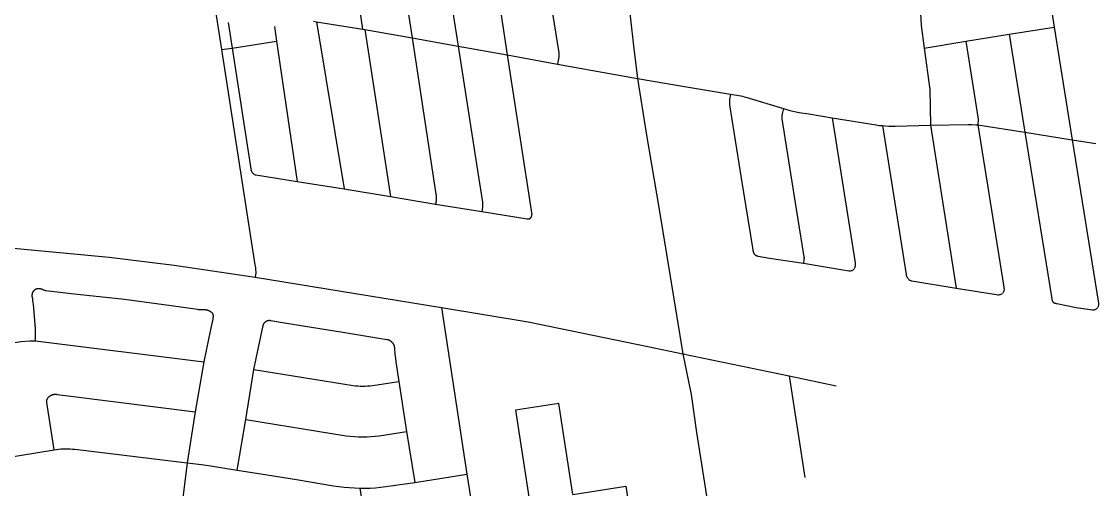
# Model space of a CAD drawing. Header units: inches. Extents: x 326453 to 344102, y 4677180 to 4689621.
# Drawn here: x 342122 to 344102, y 4685974 to 4686833 of the extents above; entities that cross this region are included whole.
import ezdxf

# ---------------------------------------------------------------- set-up
doc = ezdxf.new("R2010")
doc.units = ezdxf.units.IN
doc.header["$MEASUREMENT"] = 0
doc.layers.add('Street_Centreline', color=7, linetype='Continuous')

msp = doc.modelspace()

# ---------------------------------------------------------------- linework, layer by layer
at = {"layer": 'Street_Centreline'}
for p, q in [((342693.2283, 4687185.8276), (342748.8224, 4686819.2809)), ((342985.6097, 4686965.8835), (343014.8919, 4686772.0536)), ((342816.576, 4686951.2875), (342839.7299, 4686803.7663)), ((342898.2808, 4686958.2973), (342924.5429, 4686788.173)), ((342476.4173, 4686863.9018), (342489.2378, 4686781.7515)), ((342501.4307, 4686831.7292), (342508.7184, 4686784.7916)), ((342586.6276, 4686824.2063), (342590.7684, 4686797.5257)), ((342658.4469, 4686833.842), (342663.9719, 4686832.9515)), ((342663.9719, 4686832.9515), (342752.8808, 4686818.6271)), ((342663.9719, 4686832.9515), (342714.8957, 4686525.7987)), ((343937.6023, 4686810.0305), (344020.0235, 4686823.2433)), ((344020.0235, 4686823.2433), (344053.1953, 4686616.3188)), ((342752.8808, 4686818.6271), (342800.2191, 4686511.6579)), ((342752.8808, 4686818.6271), (342839.7299, 4686803.7663)), ((342839.7299, 4686803.7663), (342924.5429, 4686788.173)), ((343857.7255, 4686797.2256), (343937.6023, 4686810.0305)), ((343937.6023, 4686810.0305), (343966.4221, 4686630.2533)), ((342489.2378, 4686781.7515), (342508.7184, 4686784.7916)), ((342508.7184, 4686784.7916), (342590.7684, 4686797.5257)), ((342590.7684, 4686797.5257), (342628.3016, 4686539.74)), ((342924.5429, 4686788.173), (343014.8919, 4686772.0536)), ((343781.2981, 4686784.7399), (343857.7255, 4686797.2256)), ((343014.8919, 4686772.0536), (343107.1562, 4686755.3605)), ((343014.8919, 4686772.0536), (343059.86, 4686478.1521)), ((343107.1562, 4686755.3605), (343254.133, 4686728.7684)), ((343793.0408, 4686642.9843), (343839.8356, 4686343.7279)), ((343879.7486, 4686643.5201), (343966.4221, 4686630.2533)), ((343966.4221, 4686630.2533), (344053.1953, 4686616.3188)), ((344053.1953, 4686616.3188), (344096.6186, 4686609.3046)), ((342628.3016, 4686539.74), (342714.8957, 4686525.7987)), ((342714.8957, 4686525.7987), (342800.2191, 4686511.6579)), ((342800.2191, 4686511.6579), (342882.9334, 4686497.9495)), ((342882.9334, 4686497.9495), (342967.7293, 4686484.665)), ((342551.3725, 4686363.4479), (342893.693, 4686307.9765)), ((342893.693, 4686307.9765), (342940.5828, 4686001.8492)), ((342147.3324, 4686246.8684), (342456.972, 4686208.286)), ((342456.972, 4686208.286), (342441.2408, 4686116.458)), ((343337.4702, 4686222.9485), (343533.0846, 4686182.0983)), ((342533.8227, 4686101.9038), (342549.1058, 4686193.951)), ((342815.2224, 4686172.1964), (342829.6164, 4686080.288)), ((343533.0846, 4686182.0983), (343619.6034, 4686164.0305)), ((343533.0846, 4686182.0983), (343561.7881, 4685995.7566)), ((342441.2408, 4686116.458), (342426.2812, 4686022.3604)), ((342518.4617, 4686009.2807), (342533.8227, 4686101.9038)), ((342829.6164, 4686080.288), (342844.5333, 4685986.6905)), ((342088.1858, 4686031.3175), (342181.6008, 4686046.5748)), ((342426.2812, 4686022.3604), (342414.8111, 4685928.6806)), ((342844.5333, 4685986.6905), (342940.5828, 4686001.8492)), ((342940.5828, 4686001.8492), (342996.7445, 4685643.5078)), ((342743.8794, 4685976.118), (342758.391, 4685878.9908))]:
    msp.add_line(p, q, dxfattribs=at)
for points in [[(343226.3738, 4686986.5115), (343236.0623, 4686887.6952), (343246.8737, 4686788.9492), (343254.133, 4686728.7684)], [(343077.8529, 4686974.4323), (343109.3046, 4686776.2187), (343109.4265, 4686775.3598), (343109.5204, 4686774.4973), (343109.586, 4686773.6323), (343109.6234, 4686772.7656), (343109.6325, 4686771.8981), (343109.6132, 4686771.0308), (343109.5657, 4686770.1646), (343109.4899, 4686769.3004), (343109.3859, 4686768.4391), (343108.377, 4686761.8817), (343107.1562, 4686755.3605)], [(344010.9472, 4686883.5791), (344020.0235, 4686823.2433)], [(343773.7703, 4686859.9876), (343775.9975, 4686826.3671), (343781.2981, 4686784.7399)], [(342839.7299, 4686803.7663), (342883.5814, 4686516.2512), (342883.7836, 4686514.4231), (342883.9266, 4686512.5894), (342884.0101, 4686510.752), (342884.0343, 4686508.913), (342883.9989, 4686507.0741), (342883.9041, 4686505.2373), (342883.75, 4686503.4045), (342883.5366, 4686501.5777), (342883.2643, 4686499.7587), (342882.9334, 4686497.9495)], [(342508.7184, 4686784.7916), (342543.1937, 4686562.6947), (342543.4771, 4686561.3571), (342543.9094, 4686560.008), (342544.4801, 4686558.6726), (342545.1787, 4686557.3759), (342545.9946, 4686556.1432)], [(342924.5429, 4686788.173), (342958.3713, 4686571.1067), (342969.0873, 4686501.8202), (342969.232, 4686500.7684), (342969.3414, 4686499.7123), (342969.4156, 4686498.6531), (342969.4542, 4686497.5921), (342969.4574, 4686496.5304), (342969.4251, 4686495.4691), (342969.3573, 4686494.4095), (342969.2541, 4686493.3528), (342969.1157, 4686492.3001), (342967.7293, 4686484.665)], [(343781.2981, 4686784.7399), (343791.552, 4686708.2838), (343793.0408, 4686642.9843)], [(343857.7255, 4686797.2256), (343880.7564, 4686653.7843), (343879.7486, 4686643.5201)], [(342489.2378, 4686781.7515), (342550.9003, 4686386.6349), (342551.3319, 4686384.1391), (342551.683, 4686381.6307), (342551.953, 4686379.1123), (342552.1417, 4686376.5865), (342552.249, 4686374.0559), (342552.2746, 4686371.5232), (342551.3725, 4686363.4479)], [(343254.133, 4686728.7684), (343271.051, 4686624.7699), (343293.529, 4686491.5629), (343314.368, 4686364.8264), (343337.4702, 4686222.9485)], [(343254.133, 4686728.7684), (343332.963, 4686715.0171), (343424.953, 4686699.9816)], [(343424.953, 4686699.9816), (343423.4657, 4686689.8937), (343423.3302, 4686688.848), (343423.2314, 4686687.7981), (343423.1694, 4686686.7455), (343423.1443, 4686685.6914), (343423.1562, 4686684.637), (343423.2049, 4686683.5836), (343423.2906, 4686682.5327), (343423.4129, 4686681.4853), (343423.5719, 4686680.4429), (343444.7712, 4686545.8657), (343466.1741, 4686413.7653), (343466.2891, 4686413.0774), (343466.4263, 4686412.3936), (343466.5854, 4686411.7146), (343466.7664, 4686411.0411), (343466.969, 4686410.3738), (343467.1931, 4686409.7134), (343467.4384, 4686409.0605), (343467.7045, 4686408.4159), (343467.9914, 4686407.7802), (343468.2986, 4686407.1541)], [(343424.953, 4686699.9816), (343440.7823, 4686697.3082), (343443.9183, 4686696.6902), (343447.0358, 4686695.985), (343450.1324, 4686695.1931), (343453.2057, 4686694.3151), (343522.7174, 4686673.4198)], [(343522.7174, 4686673.4198), (343520.132, 4686663.5418), (343519.9729, 4686662.8898), (343519.8355, 4686662.2329), (343519.7201, 4686661.5718), (343519.6266, 4686660.9072), (343519.5553, 4686660.2399), (343519.5062, 4686659.5706), (343519.4794, 4686658.9), (343519.4748, 4686658.2289), (343519.4926, 4686657.5581), (343519.5326, 4686656.8882), (343519.5949, 4686656.2199), (343519.6794, 4686655.5542), (343519.7859, 4686654.8916), (343546.1067, 4686488.9233), (343560.1567, 4686401.326), (343560.238, 4686400.7584), (343560.3003, 4686400.1884), (343560.3434, 4686399.6167), (343560.3673, 4686399.0438), (343560.372, 4686398.4704), (343560.3574, 4686397.8972), (343560.3237, 4686397.3249), (343560.2708, 4686396.7539), (343560.1988, 4686396.1851), (343560.1078, 4686395.619), (343559.5016, 4686389.1809)], [(343522.7174, 4686673.4198), (343534.5568, 4686669.8338), (343543.0073, 4686667.9477), (343551.5162, 4686666.346), (343568.9407, 4686663.5406), (343611.8454, 4686656.6686)], [(343611.8454, 4686656.6686), (343654.1727, 4686389.7524), (343654.3253, 4686388.2665), (343654.3868, 4686386.8062), (343654.3515, 4686385.383), (343654.2138, 4686384.0085), (343653.9681, 4686382.6944), (343653.6089, 4686381.4522), (343653.1304, 4686380.2935), (343652.5272, 4686379.23), (343651.7935, 4686378.2731)], [(343611.8454, 4686656.6686), (343692.7978, 4686643.4022), (343695.6875, 4686642.9726), (343698.5887, 4686642.6288), (343701.4988, 4686642.3711), (343704.4152, 4686642.1998)], [(343793.0408, 4686642.9843), (343861.8566, 4686644.0014), (343869.1035, 4686643.9929), (343876.3462, 4686643.7472), (343879.7486, 4686643.5201)], [(343704.4152, 4686642.1998), (343710.2142, 4686641.7021), (343716.0248, 4686641.3669), (343721.8425, 4686641.1947), (343727.6628, 4686641.1855), (343793.0408, 4686642.9843)], [(343704.4152, 4686642.1998), (343747.9296, 4686368.5636), (343748.2506, 4686367.124), (343748.7479, 4686365.6873), (343749.4066, 4686364.2772), (343750.2119, 4686362.9172), (343751.149, 4686361.6311)], [(343879.7486, 4686643.5201), (343927.754, 4686345.1356), (343927.9856, 4686343.5819), (343928.0975, 4686342.082), (343928.0852, 4686340.6448), (343927.9442, 4686339.2792), (343927.6699, 4686337.9941), (343927.2578, 4686336.7982), (343926.7032, 4686335.7006), (343926.0017, 4686334.7099), (343925.1487, 4686333.8351)], [(343966.4221, 4686630.2533), (344015.723, 4686323.6835), (344016.0831, 4686322.483), (344016.4213, 4686321.4267), (344016.7484, 4686320.503), (344017.0751, 4686319.6999), (344017.4121, 4686319.0058), (344017.7704, 4686318.4089), (344018.1605, 4686317.8973), (344018.5934, 4686317.4594)], [(344053.1953, 4686616.3188), (344101.5202, 4686315.8176), (344101.6766, 4686314.4299), (344101.7082, 4686313.1004), (344101.6181, 4686311.8348), (344101.4095, 4686310.6387), (344101.0855, 4686309.5177), (344100.6494, 4686308.4774), (344100.1041, 4686307.5235), (344099.4531, 4686306.6615), (344098.6993, 4686305.897)], [(342545.9946, 4686556.1432), (342546.9175, 4686554.9995), (342547.9367, 4686553.97), (342549.0419, 4686553.0798), (342550.2224, 4686552.3539), (342551.4678, 4686551.8176), (342552.7675, 4686551.4959), (342628.3016, 4686539.74)], [(342967.7293, 4686484.6649), (343051.629, 4686470.769), (343051.8665, 4686470.729), (343052.1052, 4686470.6971), (343052.345, 4686470.6736), (343052.5854, 4686470.6583), (343052.8262, 4686470.6513), (343053.067, 4686470.6526), (343053.3077, 4686470.6623), (343053.5479, 4686470.6803), (343053.7874, 4686470.7065), (343054.0258, 4686470.7411), (343054.2628, 4686470.7838), (343054.4983, 4686470.8347), (343054.7319, 4686470.8937), (343054.9632, 4686470.9607), (343055.1922, 4686471.0357), (343055.4183, 4686471.1185), (343055.6415, 4686471.2092), (343055.8615, 4686471.3074), (343056.0779, 4686471.4132), (343056.2905, 4686471.5265), (343056.4991, 4686471.6469), (343056.7034, 4686471.7746), (343056.9031, 4686471.9092), (343057.0981, 4686472.0506), (343057.2881, 4686472.1987), (343057.4729, 4686472.3532), (343057.6522, 4686472.5141), (343057.8259, 4686472.681), (343057.9937, 4686472.8539), (343058.1554, 4686473.0324), (343058.3108, 4686473.2164), (343058.4598, 4686473.4057), (343058.6022, 4686473.6), (343058.7378, 4686473.7991), (343058.8664, 4686474.0028), (343058.9879, 4686474.2108), (343059.1021, 4686474.4228), (343059.209, 4686474.6387), (343059.3084, 4686474.8582), (343059.4, 4686475.0809), (343059.484, 4686475.3067), (343059.5601, 4686475.5353), (343059.6283, 4686475.7663), (343059.6884, 4686475.9995), (343059.7404, 4686476.2347), (343059.7843, 4686476.4716), (343059.82, 4686476.7098), (343059.8474, 4686476.9491), (343059.8666, 4686477.1893), (343059.8774, 4686477.4299), (343059.8799, 4686477.6708), (343059.8741, 4686477.9116), (343059.86, 4686478.1521)], [(342027.8823, 4686424.0919), (342282.6749, 4686400.2377), (342402.3114, 4686385.7552), (342551.3725, 4686363.4479)], [(343468.2986, 4686407.1541), (343468.5388, 4686406.8312), (343468.79, 4686406.5166), (343469.0517, 4686406.2108), (343469.3237, 4686405.9142), (343469.6057, 4686405.627), (343469.8973, 4686405.3495), (343470.1982, 4686405.0822), (343470.508, 4686404.8253), (343470.8264, 4686404.5791), (343471.1531, 4686404.344), (343471.4875, 4686404.1201), (343471.8295, 4686403.9078), (343472.1784, 4686403.7072), (343472.534, 4686403.5187), (343472.8959, 4686403.3424), (343473.2635, 4686403.1786), (343473.6365, 4686403.0274), (343474.0145, 4686402.889), (343474.3969, 4686402.7637), (343474.7835, 4686402.6514), (343475.1736, 4686402.5524), (343475.5668, 4686402.4667), (343475.9628, 4686402.3945), (343496.866, 4686398.8992), (343559.5016, 4686389.1809)], [(343559.5016, 4686389.1809), (343642.5345, 4686375.5372), (343644.3382, 4686375.4224), (343645.9723, 4686375.4955), (343647.4423, 4686375.7448), (343648.7538, 4686376.1589), (343649.9124, 4686376.726), (343650.9238, 4686377.4346), (343651.7935, 4686378.2731)], [(343751.149, 4686361.6311), (343752.2031, 4686360.4425), (343753.3592, 4686359.375), (343754.6027, 4686358.4523), (343755.9185, 4686357.6981), (343757.292, 4686357.1359), (343758.7083, 4686356.7895), (343839.8356, 4686343.7279)], [(342147.3324, 4686246.8684), (342147.6002, 4686260.111), (342147.613, 4686262.242), (342147.5653, 4686264.3726), (342147.4571, 4686266.5009), (342147.2886, 4686268.6254), (342144.692, 4686299.2564), (342143.4588, 4686313.7546), (342143.1465, 4686316.9125), (342142.748, 4686320.0607), (342142.2634, 4686323.1968), (342141.6931, 4686326.3185), (342141.5942, 4686326.869), (342141.5136, 4686327.4225), (342141.4515, 4686327.9784), (342141.408, 4686328.536), (342141.3829, 4686329.0948), (342141.3765, 4686329.6541), (342141.3887, 4686330.2133), (342141.4195, 4686330.7718), (342141.4688, 4686331.3289), (342141.5366, 4686331.8841), (342141.6228, 4686332.4368), (342141.7274, 4686332.9862), (342141.8502, 4686333.5319), (342141.991, 4686334.0732), (342142.1498, 4686334.6096), (342142.3263, 4686335.1403), (342142.5204, 4686335.6649), (342142.7318, 4686336.1827), (342142.8951, 4686336.5469), (342143.0711, 4686336.9051), (342143.2594, 4686337.257), (342143.4599, 4686337.602), (342143.6723, 4686337.9399), (342143.8964, 4686338.2702), (342144.1319, 4686338.5924), (342144.3784, 4686338.9062), (342144.6358, 4686339.2112), (342144.9037, 4686339.5071), (342145.1817, 4686339.7934), (342145.4695, 4686340.0699), (342145.7668, 4686340.3361), (342146.0732, 4686340.5918), (342146.3884, 4686340.8367), (342146.7119, 4686341.0704), (342147.0433, 4686341.2927), (342147.3823, 4686341.5033), (342147.7285, 4686341.7019), (342148.0813, 4686341.8884), (342148.4405, 4686342.0624), (342148.8055, 4686342.2238), (342149.1759, 4686342.3723), (342149.5513, 4686342.5078), (342149.9312, 4686342.6302), (342150.3151, 4686342.7392), (342150.7026, 4686342.8347), (342151.0932, 4686342.9167), (342151.4864, 4686342.985), (342151.8818, 4686343.0395), (342152.2788, 4686343.0802), (342152.677, 4686343.1071), (342153.0758, 4686343.12), (342153.4749, 4686343.119), (342153.8737, 4686343.1041), (342154.2718, 4686343.0752), (342154.6686, 4686343.0325), (342155.0637, 4686342.976), (342155.4565, 4686342.9057), (342155.8467, 4686342.8218), (342156.2337, 4686342.7243), (342157.2144, 4686342.4412), (342158.1851, 4686342.1255), (342159.1447, 4686341.7775), (342160.0921, 4686341.3976), (342161.0262, 4686340.9862), (342161.9461, 4686340.5438), (342162.2681, 4686340.3888), (342162.595, 4686340.2446), (342162.9265, 4686340.1112), (342163.2622, 4686339.9889), (342163.6018, 4686339.8777), (342163.9448, 4686339.7778), (342164.291, 4686339.6893), (342164.6399, 4686339.6122), (342164.9912, 4686339.5467), (342165.3444, 4686339.4929), (342165.6992, 4686339.4507), (342166.0552, 4686339.4203), (342166.412, 4686339.4016), (342212.9419, 4686333.8984), (342310.7857, 4686323.1986), (342396.5673, 4686311.7689), (342445.1407, 4686304.6902), (342446.776, 4686304.4803), (342448.4176, 4686304.3266), (342450.0635, 4686304.2291), (342451.7117, 4686304.1879), (342453.3604, 4686304.2031), (342455.0076, 4686304.2748), (342455.8071, 4686304.3095), (342456.6073, 4686304.3166), (342457.4073, 4686304.2963), (342458.2061, 4686304.2484), (342459.0028, 4686304.1731), (342459.7964, 4686304.0704), (342460.586, 4686303.9405), (342461.3707, 4686303.7835), (342462.1495, 4686303.5996), (342462.9216, 4686303.389), (342463.6859, 4686303.1519), (342464.4416, 4686302.8888), (342465.1879, 4686302.5997), (342465.9237, 4686302.2852), (342466.6483, 4686301.9456), (342467.3608, 4686301.5812), (342468.0603, 4686301.1925), (342468.746, 4686300.78), (342469.4172, 4686300.3442), (342470.0729, 4686299.8855), (342470.7125, 4686299.4046), (342471.3352, 4686298.9019), (342471.9402, 4686298.3781)], [(343839.8356, 4686343.7282), (343914.5539, 4686331.6998), (343916.5947, 4686331.5155), (343918.4522, 4686331.5091), (343920.1308, 4686331.6717), (343921.6353, 4686331.9944), (343922.97, 4686332.4685), (343924.1397, 4686333.085), (343925.1487, 4686333.8351)], [(342893.693, 4686307.9765), (343053.1681, 4686281.3963), (343273.4891, 4686236.5249), (343337.4702, 4686222.9485)], [(344018.5934, 4686317.4594), (344019.0798, 4686317.0833), (344019.6304, 4686316.7572), (344020.256, 4686316.4695), (344020.9674, 4686316.2082), (344021.7754, 4686315.9617), (344022.6908, 4686315.7182), (344023.7242, 4686315.4658), (344024.8865, 4686315.1928), (344060.4757, 4686308.2375), (344090.8121, 4686303.7483), (344092.1964, 4686303.6728), (344093.5001, 4686303.7342), (344094.7201, 4686303.9268), (344095.8532, 4686304.245), (344096.8962, 4686304.6832), (344097.8459, 4686305.2357), (344098.6993, 4686305.897)], [(342471.9402, 4686298.3781), (342472.1292, 4686298.1194), (342472.3094, 4686297.8545), (342472.4807, 4686297.5837), (342472.6427, 4686297.3073), (342472.7954, 4686297.0256), (342472.9386, 4686296.7389), (342473.0721, 4686296.4476), (342473.1957, 4686296.152), (342473.3093, 4686295.8524), (342473.4128, 4686295.5492), (342473.506, 4686295.2426), (342473.589, 4686294.9331), (342473.6614, 4686294.621), (342473.7234, 4686294.3067), (342473.7748, 4686293.9904), (342473.8156, 4686293.6726), (342473.8456, 4686293.3536), (342473.8649, 4686293.0338), (342473.8735, 4686292.7135), (342473.8714, 4686292.3931), (342473.798, 4686290.5756), (342473.6636, 4686288.7616), (342473.4683, 4686286.9532), (342473.2123, 4686285.1523), (342472.896, 4686283.3611), (342472.5196, 4686281.5815), (342465.5674, 4686249.7259), (342456.972, 4686208.286)], [(342549.1058, 4686193.951), (342566.011, 4686274.963), (342566.1023, 4686275.3657), (342566.2076, 4686275.7649), (342566.3265, 4686276.1602), (342566.4591, 4686276.5513), (342566.6052, 4686276.9374), (342566.7645, 4686277.3183), (342566.937, 4686277.6935), (342567.1223, 4686278.0624), (342567.3203, 4686278.4247), (342567.5307, 4686278.78), (342567.7533, 4686279.1277), (342567.9878, 4686279.4675), (342568.2339, 4686279.799), (342568.4914, 4686280.1217), (342568.7599, 4686280.4354), (342569.039, 4686280.7396), (342569.3286, 4686281.0339), (342569.6282, 4686281.318), (342569.9374, 4686281.5916), (342570.2559, 4686281.8543), (342570.5833, 4686282.1058), (342570.9193, 4686282.3458), (342571.2633, 4686282.5741), (342571.6151, 4686282.7903), (342571.9741, 4686282.9942), (342572.34, 4686283.1855), (342572.7122, 4686283.3641), (342573.0905, 4686283.5296), (342573.4742, 4686283.6819), (342573.863, 4686283.8209), (342574.2564, 4686283.9463), (342574.6538, 4686284.0581), (342575.0549, 4686284.156), (342575.4592, 4686284.2399), (342575.8661, 4686284.3098), (342576.2752, 4686284.3656), (342576.686, 4686284.4071), (342577.0979, 4686284.4344), (342577.5106, 4686284.4475), (342577.9235, 4686284.4462), (342578.336, 4686284.4306), (342578.7478, 4686284.4008), (342579.1583, 4686284.3567), (342579.5671, 4686284.2984), (342579.9736, 4686284.226), (342604.9404, 4686279.6058), (342716.259, 4686261.7608), (342793.4153, 4686249.359), (342793.9782, 4686249.2585), (342794.5373, 4686249.1387), (342795.092, 4686248.9996), (342795.6415, 4686248.8415), (342796.1852, 4686248.6645), (342796.7225, 4686248.4689), (342797.2527, 4686248.2548), (342797.7752, 4686248.0225), (342798.2894, 4686247.7723), (342798.7946, 4686247.5046), (342799.2903, 4686247.2195), (342799.7759, 4686246.9176), (342800.2508, 4686246.599), (342800.7143, 4686246.2642), (342801.1661, 4686245.9137), (342801.6055, 4686245.5478), (342802.0319, 4686245.1669), (342802.445, 4686244.7715), (342802.8442, 4686244.3621), (342803.2291, 4686243.9392), (342803.5991, 4686243.5032), (342803.9538, 4686243.0547), (342804.2928, 4686242.5943), (342804.6158, 4686242.1224), (342804.9222, 4686241.6396), (342805.2119, 4686241.1466), (342805.4843, 4686240.6439), (342805.7392, 4686240.132), (342805.9763, 4686239.6117), (342806.1953, 4686239.0835), (342806.396, 4686238.548), (342806.578, 4686238.006), (342806.7412, 4686237.458), (342806.8854, 4686236.9046), (342807.0105, 4686236.3467), (342807.1162, 4686235.7847), (342807.2024, 4686235.2194), (342807.2691, 4686234.6515), (342807.3161, 4686234.0817), (342808.3403, 4686221.7956), (342809.0414, 4686214.8352), (342809.9816, 4686207.903), (342815.2224, 4686172.1964)], [(342056.6837, 4686234.8189), (342120.414, 4686245.3664), (342137.0872, 4686246.4988), (342147.3324, 4686246.8684)], [(343337.4702, 4686222.9485), (343352.5998, 4686148.3148), (343362.3992, 4686078.432), (343396.9511, 4685860.7635)], [(342549.1058, 4686193.951), (342731.2272, 4686164.6748), (342735.676, 4686164.1392), (342740.1408, 4686163.7592), (342744.6161, 4686163.5355), (342749.0965, 4686163.4682), (342753.5766, 4686163.5574), (342758.0508, 4686163.803), (342762.5137, 4686164.2048), (342766.9598, 4686164.7622), (342771.3838, 4686165.4745), (342815.2224, 4686172.1964)], [(342181.6008, 4686046.5748), (342168.266, 4686133.3635), (342168.2109, 4686133.768), (342168.1697, 4686134.1741), (342168.1424, 4686134.5814), (342168.1291, 4686134.9895), (342168.1298, 4686135.3977), (342168.1445, 4686135.8056), (342168.1731, 4686136.2128), (342168.2156, 4686136.6188), (342168.272, 4686137.0231), (342168.3423, 4686137.4253), (342168.4262, 4686137.8248), (342168.5238, 4686138.2211), (342168.6349, 4686138.6139), (342168.7594, 4686139.0027), (342168.8971, 4686139.387), (342169.0479, 4686139.7663), (342169.2116, 4686140.1403), (342169.3881, 4686140.5084), (342169.577, 4686140.8703), (342169.7782, 4686141.2255), (342169.9914, 4686141.5736), (342170.2164, 4686141.9142), (342170.453, 4686142.2469), (342170.7008, 4686142.5712), (342170.9596, 4686142.887), (342171.229, 4686143.1936), (342171.5088, 4686143.4909), (342171.7986, 4686143.7784), (342172.0981, 4686144.0558), (342172.5668, 4686144.4608), (342173.0493, 4686144.8491), (342173.5452, 4686145.2203), (342174.0537, 4686145.574), (342174.5742, 4686145.9097), (342175.1062, 4686146.227), (342175.6489, 4686146.5255), (342176.2018, 4686146.8048), (342176.764, 4686147.0647), (342177.335, 4686147.3047), (342177.9141, 4686147.5246), (342178.5005, 4686147.7242), (342179.0934, 4686147.9032), (342179.6923, 4686148.0613), (342180.2964, 4686148.1984), (342180.9048, 4686148.3142), (342181.517, 4686148.4088), (342182.1321, 4686148.4819), (342182.7493, 4686148.5334), (342183.368, 4686148.5634), (342183.9874, 4686148.5717), (342184.6066, 4686148.5583), (342185.225, 4686148.5234), (342185.8419, 4686148.4668), (342186.4563, 4686148.3887), (342187.0677, 4686148.2892), (342212.2357, 4686145.308), (342441.2408, 4686116.458)], [(343135.1739, 4685964.5107), (343109.3468, 4686131.7179), (343029.8891, 4686119.4447), (343055.7162, 4685952.2375)], [(342533.8227, 4686101.9038), (342718.5682, 4686072.2645), (342726.1238, 4686071.3789), (342733.7048, 4686070.7471), (342741.3027, 4686070.3697), (342748.909, 4686070.2472), (342756.5152, 4686070.3797), (342764.1126, 4686070.767), (342771.6928, 4686071.4088), (342779.2472, 4686072.3043), (342829.6164, 4686080.288)], [(342181.6008, 4686046.5748), (342185.7775, 4686047.2048), (342189.9721, 4686047.7017), (342194.1804, 4686048.065), (342198.3982, 4686048.2943), (342202.6211, 4686048.3893), (342206.8448, 4686048.35), (342211.0652, 4686048.1764), (342215.278, 4686047.8687), (342219.4788, 4686047.4272), (342426.2812, 4686022.3604)], [(342426.2812, 4686022.3604), (342452.6287, 4686019.195), (342456.9289, 4686018.7833), (342461.2177, 4686018.2666), (342465.4926, 4686017.645), (342518.4617, 4686009.2807)], [(342518.4617, 4686009.2807), (342573.1448, 4686000.3323), (342627.2409, 4685991.6588), (342695.3714, 4685980.4343), (342705.0128, 4685978.9931), (342714.693, 4685977.84), (342724.4032, 4685976.976), (342734.1349, 4685976.4018), (342743.8794, 4685976.118)], [(342743.8794, 4685976.118), (342753.4007, 4685976.0256), (342762.9195, 4685976.2604), (342772.4247, 4685976.8223), (342781.9049, 4685977.7106), (342791.349, 4685978.9243), (342844.5333, 4685986.6905)], [(343135.1739, 4685964.5107), (343232.7438, 4685979.388), (343247.7465, 4685883.2185)]]:
    msp.add_lwpolyline(points, dxfattribs=at)

doc.saveas('drawing.dxf')
